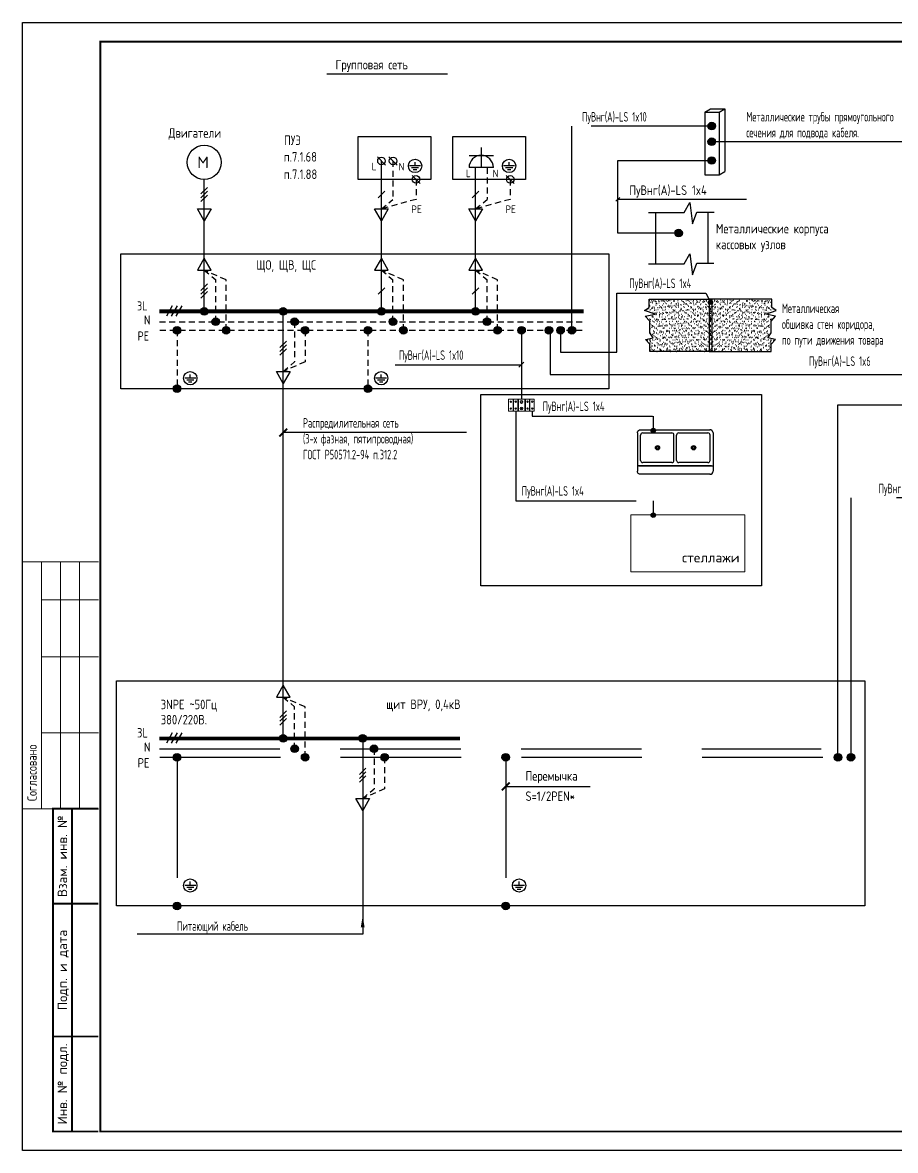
# Model space of a CAD drawing. Header units: metres. Extents: x -472 to 201, y -446 to -235.
# Drawn here: x 66.11 to 89.1, y -374.88 to -345.18 of the extents above; entities that cross this region are included whole.
import ezdxf
from ezdxf.enums import TextEntityAlignment as Align

# ---------------------------------------------------------------- set-up
doc = ezdxf.new("R2010")
doc.units = ezdxf.units.M
doc.header["$MEASUREMENT"] = 0
doc.linetypes.add('невидимая2', pattern=[4.7625, 3.175, -1.5875])
for name, color, linetype in [('04-ЭО_схема', 250, 'Continuous'), ('САНТЕХ', 5, 'Continuous'), ('ЭО-ЭМ', 7, 'Continuous'), ('ЭО_схема', 250, 'Continuous')]:
    doc.layers.add(name, color=color, linetype=linetype)
for name, color, linetype, lineweight in [('Лист', 7, 'Continuous', 0), ('Оборудование', 7, 'Continuous', 0), ('РАМКА', 7, 'Continuous', 0)]:
    doc.layers.add(name, color=color, linetype=linetype, lineweight=lineweight)
doc.styles.add('-ISOCPEUR-', font='isocpeur.ttf')
doc.styles.add('ADESK1', font='romans__.ttf')
doc.styles.get("Standard").update_dxf_attribs({"font": 'txt.shx'})
doc.styles.add('Times', font='CS_Gost2304.shx')

# ---------------------------------------------------------------- blocks, each defined once
blk = doc.blocks.new('A$C677164E8')
at = {"layer": 'ЭО_схема', "lineweight": 18}
for p, q in [((47, 128), (47, 0)), ((49, 128), (49, 0)), ((52, 128), (52, 0)), ((99, 128), (99, 0)), ((102, 128), (102, 0)), ((105, 128), (105, 0)), ((172, 128), (172, 0)), ((175, 127), (175, 0)), ((177, 128), (177, 0)), ((219, 128), (219, 0)), ((222, 128), (222, 0)), ((225, 128), (225, 0)), ((271, 128), (271, 0)), ((23, 100), (17, 96)), ((23, 28), (17, 23)), ((23, 100), (29, 105)), ((23, 28), (29, 32)), ((75, 101), (69, 96)), ((75, 28), (69, 23)), ((75, 101), (81, 105)), ((75, 28), (81, 33)), ((136, 98), (124, 88)), ((136, 29), (124, 19)), ((136, 98), (149, 107)), ((136, 29), (149, 38)), ((200, 101), (194, 96)), ((200, 28), (194, 23)), ((200, 101), (206, 105)), ((200, 28), (206, 33)), ((250, 101), (244, 96)), ((250, 28), (244, 23)), ((250, 101), (256, 105)), ((250, 28), (256, 33))]:
    blk.add_line(p, q, dxfattribs=at)
blk.add_lwpolyline([(0, 0), (271, 0), (271, 128), (0, 128)], close=True, dxfattribs=at)
for centre, radius in [((23, 100), 7.66), ((23, 28), 7.66), ((75, 101), 7.66), ((75, 28), 7.66), ((136, 98), 15.3), ((136, 29), 15.3), ((200, 101), 7.66), ((200, 28), 7.66), ((250, 101), 7.66), ((250, 28), 7.66)]:
    blk.add_circle(centre, radius, dxfattribs=at)

msp = doc.modelspace()

# ---------------------------------------------------------------- hatches: boundary and pattern name
at = {"layer": '04-ЭО_схема'}
h = msp.add_hatch(color=256, dxfattribs=at)
edge = h.paths.add_edge_path()
edge.add_arc((84.262, -347.903), 0.1, 0, 360)
h = msp.add_hatch(color=256, dxfattribs=at)
edge = h.paths.add_edge_path()
edge.add_arc((84.262, -348.317), 0.1, 0, 360)
h = msp.add_hatch(color=256, dxfattribs=at)
edge = h.paths.add_edge_path()
edge.add_arc((84.262, -348.81), 0.1, 0, 360)
h = msp.add_hatch(color=256, dxfattribs=at)
edge = h.paths.add_edge_path()
edge.add_arc((83.389, -350.72), 0.1, 0, 360)
at = {"layer": '04-ЭО_схема', "ltscale": 100}
h = msp.add_hatch(dxfattribs=at)
h.set_pattern_fill('AR-SAND', color=256, scale=0.0025, style=0)
h.set_pattern_definition([(37.5, (-399.49483, -427.19884), (-0.004000078, 0.12235331), [0, -0.09652, 0, -0.10795, 0, -0.1031875]), (7.5, (-399.49483, -427.19884), (0.11238082, 0.179206275), [0, -0.05207, 0, -0.086995, 0, -0.0333375]), (327.5, (-399.57293, -427.19884), (0.197748093, 0.000359296), [0, -0.03175, 0, -0.1143, 0, -0.149225]), (317.5, (-399.57293, -427.19884), (0.190889113, 0.05573233), [0, -0.015875, 0, -0.07493, 0, -0.085725])])
h.paths.add_polyline_path([(83.44, -352.465), (84.264, -352.465), (84.264, -352.681), (84.264, -352.757), (84.264, -352.856), (84.264, -352.917), (84.264, -353.043), (84.264, -353.351), (84.264, -353.469), (84.264, -353.539), (84.264, -353.65), (84.264, -353.84), (82.629, -353.84), (82.629, -353.65), (82.515, -353.52), (82.716, -353.48), (82.629, -353.351), (82.629, -353.043), (82.513, -352.913), (82.772, -352.856), (82.496, -352.757), (82.616, -352.681), (82.616, -352.465)])
at = {"layer": '04-ЭО_схема'}
h = msp.add_hatch(color=256, dxfattribs=at)
edge = h.paths.add_edge_path()
edge.add_arc((82.731, -352.505), 0.0163, 0, 360)
h = msp.add_hatch(color=256, dxfattribs=at)
edge = h.paths.add_edge_path()
edge.add_arc((82.934, -352.505), 0.0163, 0, 360)
h = msp.add_hatch(color=256, dxfattribs=at)
edge = h.paths.add_edge_path()
edge.add_arc((83.163, -352.505), 0.0163, 0, 360)
h = msp.add_hatch(color=256, dxfattribs=at)
edge = h.paths.add_edge_path()
edge.add_arc((83.373, -352.505), 0.0163, 0, 360)
h = msp.add_hatch(color=256, dxfattribs=at)
edge = h.paths.add_edge_path()
edge.add_arc((83.589, -352.505), 0.0163, 0, 360)
h = msp.add_hatch(color=256, dxfattribs=at)
edge = h.paths.add_edge_path()
edge.add_arc((83.779, -352.505), 0.0163, 0, 360)
h = msp.add_hatch(color=256, dxfattribs=at)
edge = h.paths.add_edge_path()
edge.add_arc((83.96, -352.505), 0.0163, 0, 360)
h = msp.add_hatch(color=256, dxfattribs=at)
edge = h.paths.add_edge_path()
edge.add_arc((84.12, -352.505), 0.0163, 0, 360)
h = msp.add_hatch(color=256, dxfattribs=at)
edge = h.paths.add_edge_path()
edge.add_arc((84.227, -352.543), 0.0574, 0, 360)
at = {"layer": '04-ЭО_схема', "ltscale": 100}
h = msp.add_hatch(dxfattribs=at)
h.set_pattern_fill('AR-SAND', color=256, scale=0.0025, style=0)
h.set_pattern_definition([(142.5, (567.95453, -427.19884), (0.004000078, 0.12235331), [0, -0.09652, 0, -0.10795, 0, -0.1031875]), (172.5, (567.95453, -427.19884), (-0.11238082, 0.179206275), [0, -0.05207, 0, -0.086995, 0, -0.0333375]), (212.5, (568.03264, -427.19884), (-0.197748093, 0.000359296), [0, -0.03175, 0, -0.1143, 0, -0.149225]), (222.5, (568.03264, -427.19884), (-0.190889113, 0.05573233), [0, -0.015875, 0, -0.07493, 0, -0.085725])])
h.paths.add_polyline_path([(85.02, -352.465), (84.196, -352.465), (84.196, -352.681), (84.196, -352.757), (84.196, -352.856), (84.196, -352.917), (84.196, -353.043), (84.196, -353.351), (84.196, -353.469), (84.196, -353.539), (84.196, -353.65), (84.196, -353.84), (85.83, -353.84), (85.83, -353.65), (85.945, -353.52), (85.744, -353.48), (85.83, -353.351), (85.83, -353.043), (85.947, -352.913), (85.688, -352.856), (85.964, -352.757), (85.843, -352.681), (85.843, -352.465)])
at = {"layer": '04-ЭО_схема'}
h = msp.add_hatch(color=256, dxfattribs=at)
edge = h.paths.add_edge_path()
edge.add_arc((84.227, -352.545), 0.0163, 0, 360)
h = msp.add_hatch(color=256, dxfattribs=at)
edge = h.paths.add_edge_path()
edge.add_arc((84.341, -352.505), 0.0163, 0, 360)
h = msp.add_hatch(color=256, dxfattribs=at)
edge = h.paths.add_edge_path()
edge.add_arc((84.544, -352.505), 0.0163, 0, 360)
h = msp.add_hatch(color=256, dxfattribs=at)
edge = h.paths.add_edge_path()
edge.add_arc((84.774, -352.505), 0.0163, 0, 360)
h = msp.add_hatch(color=256, dxfattribs=at)
edge = h.paths.add_edge_path()
edge.add_arc((84.983, -352.505), 0.0163, 0, 360)
h = msp.add_hatch(color=256, dxfattribs=at)
edge = h.paths.add_edge_path()
edge.add_arc((85.2, -352.505), 0.0163, 0, 360)
h = msp.add_hatch(color=256, dxfattribs=at)
edge = h.paths.add_edge_path()
edge.add_arc((85.39, -352.505), 0.0163, 0, 360)
h = msp.add_hatch(color=256, dxfattribs=at)
edge = h.paths.add_edge_path()
edge.add_arc((85.57, -352.505), 0.0163, 0, 360)
h = msp.add_hatch(color=256, dxfattribs=at)
edge = h.paths.add_edge_path()
edge.add_arc((85.731, -352.505), 0.0163, 0, 360)
h = msp.add_hatch(color=256, dxfattribs=at)
edge = h.paths.add_edge_path()
edge.add_arc((70.894, -352.783), 0.1, 0, 360)
h = msp.add_hatch(color=256, dxfattribs=at)
edge = h.paths.add_edge_path()
edge.add_arc((72.974, -352.783), 0.1, 0, 360)
h = msp.add_hatch(color=256, dxfattribs=at)
edge = h.paths.add_edge_path()
edge.add_arc((75.563, -352.783), 0.1, 0, 360)
h = msp.add_hatch(color=256, dxfattribs=at)
edge = h.paths.add_edge_path()
edge.add_arc((78.041, -352.783), 0.1, 0, 360)
h = msp.add_hatch(color=256, dxfattribs=at)
edge = h.paths.add_edge_path()
edge.add_arc((84.227, -352.777), 0.0163, 0, 360)
h = msp.add_hatch(color=256, dxfattribs=at)
edge = h.paths.add_edge_path()
edge.add_arc((71.196, -353.057), 0.1, 0, 360)
h = msp.add_hatch(color=256, dxfattribs=at)
edge = h.paths.add_edge_path()
edge.add_arc((73.276, -353.057), 0.1, 0, 360)
h = msp.add_hatch(color=256, dxfattribs=at)
edge = h.paths.add_edge_path()
edge.add_arc((75.865, -353.057), 0.1, 0, 360)
h = msp.add_hatch(color=256, dxfattribs=at)
edge = h.paths.add_edge_path()
edge.add_arc((78.343, -353.057), 0.1, 0, 360)
h = msp.add_hatch(color=256, dxfattribs=at)
edge = h.paths.add_edge_path()
edge.add_arc((84.227, -353.053), 0.0163, 0, 360)
h = msp.add_hatch(color=256, dxfattribs=at)
edge = h.paths.add_edge_path()
edge.add_arc((70.177, -353.28), 0.1, 0, 360)
h = msp.add_hatch(color=256, dxfattribs=at)
edge = h.paths.add_edge_path()
edge.add_arc((71.472, -353.28), 0.1, 0, 360)
h = msp.add_hatch(color=256, dxfattribs=at)
edge = h.paths.add_edge_path()
edge.add_arc((73.553, -353.28), 0.1, 0, 360)
h = msp.add_hatch(color=256, dxfattribs=at)
edge = h.paths.add_edge_path()
edge.add_arc((75.204, -353.28), 0.1, 0, 360)
h = msp.add_hatch(color=256, dxfattribs=at)
edge = h.paths.add_edge_path()
edge.add_arc((76.141, -353.28), 0.1, 0, 360)
h = msp.add_hatch(color=256, dxfattribs=at)
edge = h.paths.add_edge_path()
edge.add_arc((78.62, -353.28), 0.1, 0, 360)
h = msp.add_hatch(color=256, dxfattribs=at)
edge = h.paths.add_edge_path()
edge.add_arc((79.252, -353.28), 0.1, 0, 360)
h = msp.add_hatch(color=256, dxfattribs=at)
edge = h.paths.add_edge_path()
edge.add_arc((79.975, -353.28), 0.1, 0, 360)
h = msp.add_hatch(color=256, dxfattribs=at)
edge = h.paths.add_edge_path()
edge.add_arc((80.28, -353.28), 0.1, 0, 360)
h = msp.add_hatch(color=256, dxfattribs=at)
edge = h.paths.add_edge_path()
edge.add_arc((80.581, -353.28), 0.1, 0, 360)
h = msp.add_hatch(color=256, dxfattribs=at)
edge = h.paths.add_edge_path()
edge.add_arc((84.227, -353.306), 0.0163, 0, 360)
h = msp.add_hatch(color=256, dxfattribs=at)
edge = h.paths.add_edge_path()
edge.add_arc((84.227, -353.532), 0.0163, 0, 360)
h = msp.add_hatch(color=256, dxfattribs=at)
edge = h.paths.add_edge_path()
edge.add_arc((82.731, -353.808), 0.0163, 0, 360)
h = msp.add_hatch(color=256, dxfattribs=at)
edge = h.paths.add_edge_path()
edge.add_arc((82.934, -353.808), 0.0163, 0, 360)
h = msp.add_hatch(color=256, dxfattribs=at)
edge = h.paths.add_edge_path()
edge.add_arc((83.163, -353.808), 0.0163, 0, 360)
h = msp.add_hatch(color=256, dxfattribs=at)
edge = h.paths.add_edge_path()
edge.add_arc((83.373, -353.808), 0.0163, 0, 360)
h = msp.add_hatch(color=256, dxfattribs=at)
edge = h.paths.add_edge_path()
edge.add_arc((83.589, -353.808), 0.0163, 0, 360)
h = msp.add_hatch(color=256, dxfattribs=at)
edge = h.paths.add_edge_path()
edge.add_arc((83.779, -353.808), 0.0163, 0, 360)
h = msp.add_hatch(color=256, dxfattribs=at)
edge = h.paths.add_edge_path()
edge.add_arc((83.96, -353.808), 0.0163, 0, 360)
h = msp.add_hatch(color=256, dxfattribs=at)
edge = h.paths.add_edge_path()
edge.add_arc((84.12, -353.808), 0.0163, 0, 360)
h = msp.add_hatch(color=256, dxfattribs=at)
edge = h.paths.add_edge_path()
edge.add_arc((84.227, -353.781), 0.0163, 0, 360)
h = msp.add_hatch(color=256, dxfattribs=at)
edge = h.paths.add_edge_path()
edge.add_arc((84.341, -353.808), 0.0163, 0, 360)
h = msp.add_hatch(color=256, dxfattribs=at)
edge = h.paths.add_edge_path()
edge.add_arc((84.544, -353.808), 0.0163, 0, 360)
h = msp.add_hatch(color=256, dxfattribs=at)
edge = h.paths.add_edge_path()
edge.add_arc((84.774, -353.808), 0.0163, 0, 360)
h = msp.add_hatch(color=256, dxfattribs=at)
edge = h.paths.add_edge_path()
edge.add_arc((84.983, -353.808), 0.0163, 0, 360)
h = msp.add_hatch(color=256, dxfattribs=at)
edge = h.paths.add_edge_path()
edge.add_arc((85.2, -353.808), 0.0163, 0, 360)
h = msp.add_hatch(color=256, dxfattribs=at)
edge = h.paths.add_edge_path()
edge.add_arc((85.39, -353.808), 0.0163, 0, 360)
h = msp.add_hatch(color=256, dxfattribs=at)
edge = h.paths.add_edge_path()
edge.add_arc((85.57, -353.808), 0.0163, 0, 360)
h = msp.add_hatch(color=256, dxfattribs=at)
edge = h.paths.add_edge_path()
edge.add_arc((85.731, -353.808), 0.0163, 0, 360)
h = msp.add_hatch(color=256, dxfattribs=at)
edge = h.paths.add_edge_path()
edge.add_arc((70.177, -354.82), 0.1, 0, 360)
h = msp.add_hatch(color=256, dxfattribs=at)
edge = h.paths.add_edge_path()
edge.add_arc((75.204, -354.82), 0.1, 0, 360)
h = msp.add_hatch(color=7, dxfattribs=at)
edge = h.paths.add_edge_path()
edge.add_arc((82.724, -355.92), 0.0574, 0, 360)
h = msp.add_hatch(color=7, dxfattribs=at)
edge = h.paths.add_edge_path()
edge.add_arc((82.724, -355.922), 0.0163, 0, 360)
h = msp.add_hatch(color=7, dxfattribs=at)
edge = h.paths.add_edge_path()
edge.add_arc((82.724, -358.149), 0.0574, 0, 360)
h = msp.add_hatch(color=7, dxfattribs=at)
edge = h.paths.add_edge_path()
edge.add_arc((82.724, -358.151), 0.0163, 0, 360)
h = msp.add_hatch(color=256, dxfattribs=at)
edge = h.paths.add_edge_path()
edge.add_arc((72.974, -364.028), 0.1, 0, 360)
h = msp.add_hatch(color=256, dxfattribs=at)
edge = h.paths.add_edge_path()
edge.add_arc((75.068, -364.028), 0.1, 0, 360)
h = msp.add_hatch(color=256, dxfattribs=at)
edge = h.paths.add_edge_path()
edge.add_arc((73.276, -364.302), 0.1, 0, 360)
h = msp.add_hatch(color=256, dxfattribs=at)
edge = h.paths.add_edge_path()
edge.add_arc((75.37, -364.302), 0.1, 0, 360)
h = msp.add_hatch(color=256, dxfattribs=at)
edge = h.paths.add_edge_path()
edge.add_arc((70.177, -364.525), 0.1, 0, 360)
h = msp.add_hatch(color=256, dxfattribs=at)
edge = h.paths.add_edge_path()
edge.add_arc((73.553, -364.525), 0.1, 0, 360)
h = msp.add_hatch(color=256, dxfattribs=at)
edge = h.paths.add_edge_path()
edge.add_arc((75.646, -364.525), 0.1, 0, 360)
h = msp.add_hatch(color=256, dxfattribs=at)
edge = h.paths.add_edge_path()
edge.add_arc((78.837, -364.525), 0.1, 0, 360)
h = msp.add_hatch(color=256, dxfattribs=at)
edge = h.paths.add_edge_path()
edge.add_arc((87.589, -364.525), 0.1, 0, 360)
h = msp.add_hatch(color=256, dxfattribs=at)
edge = h.paths.add_edge_path()
edge.add_arc((87.589, -364.525), 0.1, 0, 360)
h = msp.add_hatch(color=256, dxfattribs=at)
edge = h.paths.add_edge_path()
edge.add_arc((87.93, -364.525), 0.1, 0, 360)
h = msp.add_hatch(color=256, dxfattribs=at)
edge = h.paths.add_edge_path()
edge.add_arc((70.177, -368.439), 0.1, 0, 360)
h = msp.add_hatch(color=256, dxfattribs=at)
edge = h.paths.add_edge_path()
edge.add_arc((78.837, -368.439), 0.1, 0, 360)

# ---------------------------------------------------------------- linework, layer by layer
msp.add_lwpolyline([(66.108, -374.878), (66.108, -345.178), (108.108, -345.178), (108.108, -374.878), (66.108, -374.878)])
at = {"const_width": 0.05}
for points in [[(107.658, -374.378), (68.158, -374.378), (68.158, -345.678), (107.658, -345.678), (107.658, -374.378)], [(68.108, -374.378), (66.908, -374.378), (66.908, -365.878), (68.108, -365.878)], [(67.408, -365.878), (67.408, -374.378)], [(66.908, -368.378), (68.108, -368.378)], [(66.908, -371.878), (68.108, -371.878)]]:
    msp.add_lwpolyline(points, dxfattribs=at)
at = {"layer": '04-ЭО_схема'}
for p, q in [((74.126, -346.529, 218.81), (77.303, -346.529, 218.81)), ((84.61, -347.453), (84.61, -349.1)), ((84.08, -347.539), (84.08, -349.187)), ((84.457, -347.539), (84.457, -349.187)), ((77.87, -348.674, 218.81), (78.511, -348.674, 218.81)), ((78.19, -348.467, 218.81), (78.19, -348.994, 218.81)), ((75.456, -348.717, 218.81), (75.67, -348.931, 218.81)), ((75.563, -352.783, 218.81), (75.563, -348.822, 218.81)), ((75.761, -348.717, 218.81), (75.974, -348.931, 218.81)), ((76.593, -348.954, 218.81), (76.302, -348.954, 218.81)), ((76.447, -348.954, 218.81), (76.447, -348.852, 218.81)), ((79.071, -348.954, 218.81), (78.78, -348.954, 218.81)), ((78.925, -348.954, 218.81), (78.925, -348.852, 218.81)), ((76.542, -349.006, 218.81), (76.352, -349.006, 218.81)), ((76.369, -349.203, 218.81), (76.583, -349.417, 218.81)), ((76.492, -349.058, 218.81), (76.402, -349.058, 218.81)), ((78.51, -348.994, 218.81), (77.87, -348.994, 218.81)), ((78.041, -352.783, 218.81), (78.041, -349.001, 218.81)), ((79.021, -349.006, 218.81), (78.83, -349.006, 218.81)), ((78.847, -349.203, 218.81), (79.061, -349.417, 218.81)), ((78.971, -349.058, 218.81), (78.88, -349.058, 218.81)), ((70.809, -349.688, 218.81), (70.979, -349.517, 218.81)), ((70.894, -352.783, 218.81), (70.894, -349.307, 218.81)), ((70.809, -349.789, 218.81), (70.979, -349.619, 218.81)), ((70.809, -349.891, 218.81), (70.979, -349.72, 218.81)), ((75.478, -349.789, 218.81), (75.648, -349.619, 218.81)), ((77.956, -349.789, 218.81), (78.127, -349.619, 218.81)), ((82.781, -350.182), (82.781, -351.528)), ((70.809, -352.229, 218.81), (70.979, -352.058, 218.81)), ((70.809, -352.33, 218.81), (70.979, -352.159, 218.81)), ((75.478, -352.33, 218.81), (75.648, -352.159, 218.81)), ((77.956, -352.33, 218.81), (78.127, -352.159, 218.81)), ((70.809, -352.431, 218.81), (70.979, -352.26, 218.81)), ((70.053, -352.637, 218.81), (69.897, -352.906, 218.81)), ((70.179, -352.637, 218.81), (70.024, -352.906, 218.81)), ((70.305, -352.637, 218.81), (70.15, -352.906, 218.81)), ((72.974, -364.028, 218.81), (72.974, -352.783, 218.81)), ((72.889, -353.735, 218.81), (73.06, -353.564, 218.81)), ((72.889, -353.836, 218.81), (73.06, -353.665, 218.81)), ((72.889, -353.937, 218.81), (73.06, -353.766, 218.81)), ((70.672, -354.544, 218.81), (70.381, -354.544, 218.81)), ((70.622, -354.597, 218.81), (70.432, -354.597, 218.81)), ((70.527, -354.544, 218.81), (70.527, -354.443, 218.81)), ((75.699, -354.544, 218.81), (75.408, -354.544, 218.81)), ((75.649, -354.597, 218.81), (75.458, -354.597, 218.81)), ((75.554, -354.544, 218.81), (75.554, -354.443, 218.81)), ((70.572, -354.649, 218.81), (70.482, -354.649, 218.81)), ((75.599, -354.649, 218.81), (75.509, -354.649, 218.81)), ((77.8, -355.975, 218.81), (72.974, -355.975, 218.81)), ((72.889, -363.473, 218.81), (73.06, -363.303, 218.81)), ((72.889, -363.574, 218.81), (73.06, -363.404, 218.81)), ((72.889, -363.676, 218.81), (73.06, -363.505, 218.81)), ((70.053, -363.882, 218.81), (69.897, -364.151, 218.81)), ((70.179, -363.882, 218.81), (70.024, -364.151, 218.81)), ((70.305, -363.882, 218.81), (70.15, -364.151, 218.81)), ((75.068, -364.028, 218.81), (75.068, -369.179, 218.81)), ((74.982, -364.979, 218.81), (75.153, -364.809, 218.81)), ((74.982, -365.08, 218.81), (75.153, -364.91, 218.81)), ((74.982, -365.182, 218.81), (75.153, -365.011, 218.81)), ((78.837, -365.295, 218.81), (81.058, -365.295, 218.81)), ((70.672, -367.902, 218.81), (70.381, -367.902, 218.81)), ((70.622, -367.954, 218.81), (70.432, -367.954, 218.81)), ((70.527, -367.902, 218.81), (70.527, -367.8, 218.81)), ((79.332, -367.902, 218.81), (79.042, -367.902, 218.81)), ((79.282, -367.954, 218.81), (79.092, -367.954, 218.81)), ((79.187, -367.902, 218.81), (79.187, -367.8, 218.81)), ((70.572, -368.006, 218.81), (70.482, -368.006, 218.81)), ((79.232, -368.006, 218.81), (79.142, -368.006, 218.81)), ((75.068, -369.179, 218.81), (69.128, -369.179, 218.81))]:
    msp.add_line(p, q, dxfattribs=at)
at = {"layer": '04-ЭО_схема', "linetype": 'Continuous', "ltscale": 15}
for p, q in [((84.08, -347.539), (84.234, -347.453)), ((84.234, -347.453), (84.61, -347.453)), ((84.457, -347.539), (84.61, -347.453)), ((84.08, -347.539), (84.457, -347.539)), ((84.08, -349.187), (84.457, -349.187)), ((84.457, -349.187), (84.61, -349.1))]:
    msp.add_line(p, q, dxfattribs=at)
at = {"layer": '04-ЭО_схема', "color": 7, "linetype": 'ByBlock'}
for p, q in [((80.581, -353.28, 218.81), (80.581, -347.903, 218.81)), ((99.043, -348.317, -218.81), (84.289, -348.317, -218.81)), ((87.589, -364.525, 218.81), (87.589, -355.241, 218.81)), ((87.589, -355.241, 218.81), (98.443, -355.241, 218.81)), ((87.93, -357.691, -226.475), (87.93, -364.536, -226.475))]:
    msp.add_line(p, q, dxfattribs=at)
at = {"layer": '04-ЭО_схема', "linetype": 'невидимая2'}
for p, q in [((84.262, -347.903), (80.581, -347.903)), ((81.79, -348.809, -257.65), (84.259, -348.809, -257.65)), ((81.79, -350.72, -257.65), (81.79, -348.809, -257.65)), ((83.378, -350.72, -437.62), (81.79, -350.72, -437.62)), ((92.307, -357.691, -226.475), (87.93, -357.691, -226.475)), ((69.715, -364.302, 218.81), (87.15, -364.302, 218.81)), ((69.725, -364.525, 218.81), (88.132, -364.525, 218.81)), ((70.177, -364.525, 218.81), (70.177, -368.439, 218.81)), ((78.837, -364.525, 218.81), (78.837, -368.439, 218.81))]:
    msp.add_line(p, q, dxfattribs=at)
at = {"layer": '04-ЭО_схема', "linetype": 'невидимая2', "ltscale": 0.05}
for p, q in [((75.865, -348.822, 218.81), (75.865, -349.833, 218.81)), ((78.343, -349.001, 218.81), (78.343, -349.833, 218.81)), ((76.476, -349.307, 218.81), (76.476, -349.833, 218.81)), ((78.954, -349.307, 218.81), (78.954, -349.833, 218.81)), ((76.476, -349.833, 218.81), (75.563, -350.087, 218.81)), ((75.563, -350.087, 218.81), (75.865, -349.833, 218.81)), ((78.954, -349.833, 218.81), (78.041, -350.087, 218.81)), ((78.041, -350.087, 218.81), (78.343, -349.833, 218.81)), ((70.894, -351.696, 218.81), (71.196, -351.951, 218.81)), ((71.472, -351.951, 218.81), (70.894, -351.696, 218.81)), ((75.563, -351.696, 218.81), (75.865, -351.951, 218.81)), ((76.141, -351.951, 218.81), (75.563, -351.696, 218.81)), ((78.62, -351.951, 218.81), (78.041, -351.696, 218.81)), ((78.041, -351.696, 218.81), (78.343, -351.951, 218.81)), ((71.196, -353.057, 218.81), (71.196, -351.951, 218.81)), ((71.472, -353.28, 218.81), (71.472, -351.951, 218.81)), ((75.865, -353.057, 218.81), (75.865, -351.951, 218.81)), ((76.141, -353.28, 218.81), (76.141, -351.951, 218.81)), ((78.343, -353.057, 218.81), (78.343, -351.951, 218.81)), ((78.62, -353.28, 218.81), (78.62, -351.951, 218.81)), ((69.715, -353.057, 218.81), (74.744, -353.057, 218.81)), ((73.276, -353.057, 218.81), (73.276, -354.112, 218.81)), ((74.744, -353.057, 218.81), (80.89, -353.057, 218.81)), ((69.725, -353.28, 218.81), (74.744, -353.28, 218.81)), ((70.177, -353.28, 218.81), (70.177, -354.82, 218.81)), ((73.553, -353.28, 218.81), (73.553, -354.112, 218.81)), ((74.744, -353.28, 218.81), (80.88, -353.28, 218.81)), ((75.204, -353.28, 218.81), (75.204, -354.82, 218.81)), ((73.553, -354.112, 218.81), (72.974, -354.367, 218.81)), ((72.974, -354.367, 218.81), (73.276, -354.112, 218.81)), ((73.553, -363.196, 218.81), (72.974, -362.941, 218.81)), ((72.974, -362.941, 218.81), (73.276, -363.195, 218.81)), ((73.276, -364.302, 218.81), (73.276, -363.195, 218.81)), ((73.553, -364.525, 218.81), (73.553, -363.196, 218.81)), ((75.37, -364.302, 218.81), (75.37, -365.357, 218.81)), ((75.646, -364.525, 218.81), (75.646, -365.357, 218.81)), ((75.646, -365.357, 218.81), (75.068, -365.611, 218.81)), ((75.068, -365.611, 218.81), (75.37, -365.357, 218.81))]:
    msp.add_line(p, q, dxfattribs=at)
at = {"layer": '04-ЭО_схема', "color": 0}
for p, q in [((83.537, -350.182), (83.69, -349.919, -437.62)), ((83.69, -349.919, -437.62), (83.759, -350.474, -437.62)), ((82.594, -350.182), (83.537, -350.182)), ((83.759, -350.474, -437.62), (83.87, -350.169, -437.62)), ((83.87, -350.169, -437.62), (84.323, -350.169, -437.62)), ((84.156, -350.169, -437.62), (84.156, -351.515, -437.62)), ((83.537, -351.528), (83.69, -351.266, -437.62)), ((83.69, -351.266, -437.62), (83.759, -351.82, -437.62)), ((82.594, -351.528), (83.537, -351.528)), ((83.759, -351.82, -437.62), (83.87, -351.515, -437.62)), ((83.87, -351.515, -437.62), (84.322, -351.515, -437.62))]:
    msp.add_line(p, q, dxfattribs=at)
at = {"layer": '04-ЭО_схема', "color": 7, "linetype": 'невидимая2', "elevation": 218.81}
for points in [[(74.948, -348.178), (76.863, -348.178), (76.863, -349.307), (74.948, -349.307)], [(77.445, -348.178), (79.36, -348.178), (79.36, -349.307), (77.445, -349.307)]]:
    msp.add_lwpolyline(points, close=True, dxfattribs=at)
at = {"layer": '04-ЭО_схема', "elevation": 218.81}
for points in [[(70.894, -350.399), (70.714, -350.087), (71.074, -350.087)], [(75.563, -350.399), (75.383, -350.087), (75.743, -350.087)], [(78.041, -350.399), (77.862, -350.087), (78.221, -350.087)], [(70.894, -351.385), (70.714, -351.696), (71.074, -351.696)], [(75.563, -351.385), (75.383, -351.696), (75.743, -351.696)], [(78.041, -351.385), (77.862, -351.696), (78.221, -351.696)], [(72.974, -354.678), (72.794, -354.367), (73.154, -354.367)], [(72.974, -362.629), (72.794, -362.941), (73.154, -362.941)], [(75.068, -365.923), (74.888, -365.611), (75.248, -365.611)]]:
    msp.add_lwpolyline(points, close=True, dxfattribs=at)
at = {"layer": '04-ЭО_схема', "color": 7, "linetype": 'ByBlock', "elevation": 218.81}
for points in [[(74.374, -354.82), (68.699, -354.82), (68.699, -351.268), (74.374, -351.268), (81.549, -351.268), (81.549, -354.82)], [(68.585, -362.513), (88.294, -362.513), (88.294, -368.439), (68.585, -368.439)]]:
    msp.add_lwpolyline(points, close=True, dxfattribs=at)
msp.add_lwpolyline([(80.01, -353.28), (80.01, -354.446), (90.476, -354.446), (90.476, -351.618)], dxfattribs=at)
at = {"layer": '04-ЭО_схема', "linetype": 'невидимая2', "elevation": 218.81}
for points in [[(80.28, -353.28), (80.28, -353.859), (81.767, -353.859), (81.767, -352.301), (84.108, -352.301), (84.227, -352.543)], [(79.251, -353.28), (79.251, -355.094)], [(79.101, -355.413), (79.101, -357.769), (82.724, -357.769), (82.724, -358.149)]]:
    msp.add_lwpolyline(points, dxfattribs=at)
at = {"layer": '04-ЭО_схема', "ltscale": 100}
for points in [[(83.44, -352.465), (84.264, -352.465), (84.264, -352.681), (84.264, -352.757), (84.264, -352.856), (84.264, -352.917), (84.264, -353.043), (84.264, -353.351), (84.264, -353.469), (84.264, -353.539), (84.264, -353.65), (84.264, -353.84), (82.629, -353.84), (82.629, -353.65), (82.515, -353.52), (82.716, -353.48), (82.629, -353.351), (82.629, -353.043), (82.513, -352.913), (82.772, -352.856), (82.496, -352.757), (82.616, -352.681), (82.616, -352.465)], [(85.02, -352.465), (84.196, -352.465), (84.196, -352.681), (84.196, -352.757), (84.196, -352.856), (84.196, -352.917), (84.196, -353.043), (84.196, -353.351), (84.196, -353.469), (84.196, -353.539), (84.196, -353.65), (84.196, -353.84), (85.83, -353.84), (85.83, -353.65), (85.945, -353.52), (85.744, -353.48), (85.83, -353.351), (85.83, -353.043), (85.947, -352.913), (85.688, -352.856), (85.964, -352.757), (85.843, -352.681), (85.843, -352.465)]]:
    msp.add_lwpolyline(points, close=True, dxfattribs=at)
at = {"layer": '04-ЭО_схема', "elevation": 218.81}
for points, const_width in [([(69.714, -352.783), (74.744, -352.783)], 0.1), ([(74.744, -352.783), (80.89, -352.783)], 0.1), ([(72.872, -356.077), (73.077, -355.873)], 0.05), ([(69.714, -364.028), (77.634, -364.028)], 0.1), ([(78.735, -365.397), (78.939, -365.192)], 0.05)]:
    msp.add_lwpolyline(points, dxfattribs=dict(at, const_width=const_width))
at = {"layer": '04-ЭО_схема', "color": 7, "linetype": 'ByBlock'}
msp.add_lwpolyline([(78.177, -354.974), (85.572, -354.974), (85.572, -360.012), (78.177, -360.012)], close=True, dxfattribs=at)
at = {"layer": '04-ЭО_схема', "color": 7, "linetype": 'невидимая2', "elevation": 218.81}
msp.add_lwpolyline([(79.531, -355.413), (79.531, -355.54), (82.724, -355.54), (82.724, -355.92)], dxfattribs=at)
at = {"layer": '04-ЭО_схема'}
for centre, radius in [((84.262, -347.903), 0.1), ((84.262, -348.317), 0.1), ((70.894, -348.858, 218.81), 0.449), ((75.563, -348.822, 218.81), 0.1), ((75.868, -348.822, 218.81), 0.1), ((76.447, -348.954, 218.81), 0.175), ((78.925, -348.954, 218.81), 0.175), ((84.262, -348.81), 0.1), ((76.476, -349.307, 218.81), 0.1), ((78.954, -349.307, 218.81), 0.1), ((83.389, -350.72, -437.62), 0.1), ((84.227, -352.543), 0.0574), ((70.894, -352.783, 218.81), 0.1), ((72.974, -352.783, 218.81), 0.1), ((75.563, -352.783, 218.81), 0.1), ((78.041, -352.783, 218.81), 0.1), ((71.196, -353.057, 218.81), 0.1), ((73.276, -353.057, 218.81), 0.1), ((75.865, -353.057, 218.81), 0.1), ((78.343, -353.057, 218.81), 0.1), ((70.177, -353.28, 218.81), 0.1), ((71.472, -353.28, 218.81), 0.1), ((73.553, -353.28, 218.81), 0.1), ((75.204, -353.28, 218.81), 0.1), ((76.141, -353.28, 218.81), 0.1), ((78.62, -353.28, 218.81), 0.1), ((79.252, -353.28, 218.81), 0.1), ((79.975, -353.28, 218.81), 0.1), ((80.28, -353.28, 218.81), 0.1), ((80.581, -353.28, 218.81), 0.1), ((70.527, -354.544, 218.81), 0.175), ((75.554, -354.544, 218.81), 0.175), ((70.177, -354.82, 218.81), 0.1), ((75.204, -354.82, 218.81), 0.1), ((72.974, -364.028, 218.81), 0.1), ((75.068, -364.028, 218.81), 0.1), ((73.276, -364.302, 218.81), 0.1), ((75.37, -364.302, 218.81), 0.1), ((70.177, -364.525, 218.81), 0.1), ((73.553, -364.525, 218.81), 0.1), ((75.646, -364.525, 218.81), 0.1), ((78.837, -364.525, 218.81), 0.1), ((87.589, -364.525, 218.81), 0.1), ((87.589, -364.525, 218.81), 0.1), ((87.93, -364.525, 218.81), 0.1), ((70.527, -367.902, 218.81), 0.175), ((79.187, -367.902, 218.81), 0.175), ((70.177, -368.439, 218.81), 0.1), ((78.837, -368.439, 218.81), 0.1)]:
    msp.add_circle(centre, radius, dxfattribs=at)
at = {"layer": '04-ЭО_схема', "color": 7}
for centre in [(82.724, -355.92), (82.724, -358.149)]:
    msp.add_circle(centre, 0.0574, dxfattribs=at)
at = {"layer": '04-ЭО_схема'}
msp.add_arc((78.19, -348.994, 218.81), 0.32, 0.0295, 179.9705, dxfattribs=at)
msp.add_solid([(75.018, -368.999, 218.81), (75.118, -368.999, 218.81), (75.068, -368.699, 218.81)], dxfattribs=at)
at = {"layer": 'Лист', "color": 0, "lineweight": 18}
for points in [[(68.108, -365.878), (66.108, -365.878), (66.108, -363.878), (66.108, -361.878), (66.108, -360.378), (66.108, -359.378), (68.108, -359.378)], [(66.608, -365.878), (66.608, -359.378)], [(67.108, -365.878), (67.108, -359.378)], [(67.608, -365.878), (67.608, -359.378)], [(66.608, -360.378), (68.108, -360.378)], [(66.608, -361.878), (68.108, -361.878)], [(66.608, -363.878), (68.108, -363.878)]]:
    msp.add_lwpolyline(points, dxfattribs=at)
at = {"layer": 'Оборудование', "color": 7}
msp.add_lwpolyline([(82.132, -359.643), (85.132, -359.643), (85.132, -358.143), (82.132, -358.143), (82.132, -359.643)], dxfattribs=at)
at = {"layer": 'РАМКА', "color": 7, "linetype": 'Continuous', "lineweight": 25}
msp.add_line((66.912, -365.878), (68.112, -365.878), dxfattribs=at)
at = {"layer": 'САНТЕХ', "color": 7, "ltscale": 10}
for p, q in [((82.304, -355.983, 26.257), (82.304, -356.989, 26.257)), ((82.388, -355.899, 26.257), (84.22, -355.899, 26.257)), ((82.388, -356.709, 26.257), (82.388, -356.039, 26.257)), ((82.444, -355.983, 26.257), (83.212, -355.983, 26.257)), ((83.268, -356.709, 26.257), (83.268, -356.039, 26.257)), ((83.268, -356.709, 26.257), (83.268, -356.039, 26.257)), ((83.338, -356.709, 26.257), (83.338, -356.039, 26.257)), ((83.394, -355.983, 26.257), (84.162, -355.983, 26.257)), ((84.218, -356.709, 26.257), (84.218, -356.039, 26.257)), ((84.218, -356.709, 26.257), (84.218, -356.039, 26.257)), ((84.298, -355.983, 26.257), (84.298, -356.989, 26.257)), ((84.26, -356.849, 26.257), (82.304, -356.849, 26.257)), ((82.342, -356.849, 26.257), (84.298, -356.849, 26.257)), ((83.212, -356.765, 26.257), (82.444, -356.765, 26.257)), ((84.26, -356.849, 26.257), (83.254, -356.849, 26.257)), ((84.162, -356.765, 26.257), (83.394, -356.765, 26.257)), ((84.218, -357.073, 26.257), (82.388, -357.073, 26.257))]:
    msp.add_line(p, q, dxfattribs=at)
at = {"layer": 'САНТЕХ', "color": 7, "ltscale": 10, "elevation": 26.257}
for points in [[(82.388, -356.709), (82.388, -356.039)], [(82.444, -355.983), (83.212, -355.983)], [(83.338, -355.899), (84.22, -355.899)], [(83.338, -356.709), (83.338, -356.039)], [(83.394, -355.983), (84.162, -355.983)], [(83.212, -356.765), (82.444, -356.765)], [(84.162, -356.765), (83.394, -356.765)], [(84.218, -357.073), (83.338, -357.073)]]:
    msp.add_lwpolyline(points, dxfattribs=at)
at = {"layer": 'САНТЕХ', "color": 7, "ltscale": 10}
for centre, radius in [((82.835, -356.374, 26.257), 0.0559), ((82.835, -356.374, 26.257), 0.0279), ((83.785, -356.374, 26.257), 0.0559), ((83.785, -356.374, 26.257), 0.0279)]:
    msp.add_circle(centre, radius, dxfattribs=at)
for centre, start, end in [((82.444, -356.039, 26.257), 90, 180), ((83.212, -356.039, 26.257), 0, 90), ((83.394, -356.039, 26.257), 90, 180), ((84.162, -356.039, 26.257), 0, 90), ((82.444, -356.709, 26.257), 180, 270), ((83.212, -356.709, 26.257), 270, 0), ((83.394, -356.709, 26.257), 180, 270), ((84.162, -356.709, 26.257), 270, 0)]:
    msp.add_arc(centre, 0.0559, start, end, dxfattribs=at)
at = {"layer": 'САНТЕХ', "color": 7, "ltscale": 10, "extrusion": (0, 0, -1)}
for centre, major_axis, start_param, end_param in [((82.388, -355.983, 26.257), (0.0593, 0.0593), 3.926991, 4.144725), ((82.388, -355.983, 26.257), (-0.0593, 0.0593), 5.715521, 7.068583), ((82.388, -356.989, 26.257), (0.0593, 0.0593), 2.356194, 3.926991)]:
    msp.add_ellipse(centre, major_axis=major_axis, ratio=1, start_param=start_param, end_param=end_param, dxfattribs=at)
at = {"layer": 'САНТЕХ', "color": 7, "ltscale": 10}
for centre, major_axis, start_param, end_param in [((82.444, -356.039, 26.257), (0.0395, 0.0395), 0.785398, 2.356194), ((82.444, -356.039, 26.257), (0.0395, 0.0395), 0.785398, 2.356194), ((83.212, -356.039, 26.257), (-0.0395, 0.0395), 3.926991, 5.497787), ((83.212, -356.039, 26.257), (-0.0395, 0.0395), 3.926991, 5.497787), ((83.394, -356.039, 26.257), (0.0395, 0.0395), 0.785398, 2.356194), ((83.394, -356.039, 26.257), (0.0395, 0.0395), 0.785398, 2.356194), ((84.162, -356.039, 26.257), (-0.0395, 0.0395), 3.926991, 5.497787), ((84.162, -356.039, 26.257), (-0.0395, 0.0395), 3.926991, 5.497787), ((84.214, -355.983, 26.257), (0.0593, 0.0593), 5.715521, 7.068583), ((84.214, -355.983, 26.257), (0.0593, 0.0593), 5.497787, 5.715521), ((82.835, -356.374, 26.257), (-0.0558, 0.0038), 3.994278, 10.277463), ((82.835, -356.374, 26.257), (-0.0558, 0.0038), 3.994278, 10.277463), ((82.835, -356.374, 26.257), (-0.0198, 0.0198), 4.712389, 10.995574), ((82.835, -356.374, 26.257), (-0.0198, 0.0198), 4.712389, 10.995574), ((83.785, -356.374, 26.257), (-0.0558, 0.0038), 3.994278, 10.277463), ((83.785, -356.374, 26.257), (-0.0558, 0.0038), 3.994278, 10.277463), ((83.785, -356.374, 26.257), (-0.0198, 0.0198), -1.570796, 4.712389), ((83.785, -356.374, 26.257), (-0.0198, 0.0198), -1.570796, 4.712389), ((82.444, -356.709, 26.257), (-0.0395, 0.0395), 0.785398, 2.356194), ((82.444, -356.709, 26.257), (-0.0395, 0.0395), 0.785398, 2.356194), ((83.212, -356.709, 26.257), (0.0395, 0.0395), 3.926991, 5.497787), ((83.212, -356.709, 26.257), (0.0395, 0.0395), 3.926991, 5.497787), ((83.394, -356.709, 26.257), (-0.0395, 0.0395), 0.785398, 2.356194), ((83.394, -356.709, 26.257), (-0.0395, 0.0395), 0.785398, 2.356194), ((84.162, -356.709, 26.257), (0.0395, 0.0395), 3.926991, 5.497787), ((84.162, -356.709, 26.257), (0.0395, 0.0395), 3.926991, 5.497787), ((84.214, -356.989, 26.257), (0.0593, 0.0593), 3.926991, 5.497787)]:
    msp.add_ellipse(centre, major_axis=major_axis, ratio=1, start_param=start_param, end_param=end_param, dxfattribs=at)
at = {"layer": 'ЭО-ЭМ'}
for p, q in [((81.846, -349.784, -257.65), (81.734, -349.885, -257.65)), ((85.178, -349.835), (81.79, -349.835, -257.65)), ((75.923, -354.193), (79.251, -354.193)), ((79.317, -354.121, 218.81), (79.185, -354.252, 218.81))]:
    msp.add_line(p, q, dxfattribs=at)

# ---------------------------------------------------------------- block references
at = {"layer": '04-ЭО_схема', "xscale": 0.0025, "yscale": 0.0025, "zscale": 0.0025}
msp.add_blockref('A$C677164E8', (78.912, -355.413, 218.81), dxfattribs=at)

# ---------------------------------------------------------------- texts
at = {"style": '-ISOCPEUR-'}
for s, p in [('Взам. инв. №', (67.158, -367.128)), ('Подп. и дата', (67.158, -370.128)), ('Инв. № подл.', (67.158, -373.128))]:
    msp.add_text(s, height=0.25, rotation=90, dxfattribs=at).set_placement(p, align=Align.MIDDLE_CENTER)
at = {"layer": '04-ЭО_схема'}
for s, height, style, p in [('Групповая сеть', 0.25, 'Times', (74.354, -346.411, 218.81)), ('Двигатели', 0.25, 'Times', (69.954, -348.211, 218.81)), ('ПУЭ', 0.25, 'Times', (72.995, -348.402, 218.81)), ('п.7.1.68', 0.25, 'Times', (72.99, -348.839, 218.81)), ('М', 0.3, 'ADESK1', (70.71, -349.008, 218.81)), ('п.7.1.88', 0.25, 'Times', (72.99, -349.297, 218.81)), ('ПуВнг(А)-LS 1x4', 0.25, 'Times', (82.093, -349.717, 445.285)), ('3NPE ~50Гц ', 0.25, 'Times', (69.749, -363.259, 218.81)), ('щит ВРУ, 0,4кВ', 0.25, 'Times', (75.689, -363.254, 218.81)), ('380/220В.', 0.25, 'Times', (69.749, -363.659, 218.81)), ('3L', 0.25, 'Times', (69.123, -364.004, 218.81)), ('PE', 0.25, 'Times', (69.141, -364.797, 218.81)), ('Перемычка', 0.25, 'Times', (79.358, -365.14, 218.81)), ('S=1/2PEN*', 0.25, 'Times', (79.358, -365.674, 218.81))]:
    msp.add_text(s, height=height, dxfattribs=dict(at, style=style)).set_placement(p)
at = {"layer": '04-ЭО_схема', "style": 'Times', "width": 0.8}
for s, p in [('ПуВнг(А)-LS 1x10', (80.848, -347.785, 494.307)), ('ПуВнг(А)-LS 1x4', (82.093, -352.168, 445.285)), ('ПуВнг(А)-LS 1x10', (76.021, -354.06, 226.475)), ('ПуВнг(А)-LS 1x6', (86.824, -354.219)), ('ПуВнг(А)-LS 1x4', (79.806, -355.407, 445.285)), ('ПуВнг(А)-LS 1x4', (79.259, -357.636, 445.285)), ('ПуВнг(А)-LS 1x6', (88.658, -357.573))]:
    msp.add_text(s, height=0.25, dxfattribs=at).set_placement(p)
at = {"layer": '04-ЭО_схема', "linetype": 'Continuous', "style": 'ADESK1', "width": 0.85}
for s, p in [('L', (75.306, -349.069, 218.81)), ('N', (76.016, -349.075, 218.81)), ('L', (77.785, -349.249, 218.81)), ('N', (78.494, -349.254, 218.81)), ('PE', (76.351, -350.193, 218.81)), ('PE', (78.83, -350.193, 218.81))]:
    msp.add_text(s, height=0.2, dxfattribs=at).set_placement(p)
at = {"layer": '04-ЭО_схема', "linetype": 'Continuous', "style": 'Times'}
for s, p in [('3L', (69.123, -352.759, 218.81)), ('N', (69.308, -353.13, 218.81)), ('PE', (69.141, -353.552, 218.81)), ('N', (69.308, -364.375, 218.81))]:
    msp.add_text(s, height=0.24, dxfattribs=at).set_placement(p)
at = {"layer": '04-ЭО_схема', "char_height": 0.25, "attachment_point": 1, "style": 'Times'}
for s, insert, width in [('{\\W0.8;Металлические трубы прямоугольного сечения для подвода кабеля.}', (85.175, -347.533, -218.81), 4.0625), ('Металлические корпуса кассовых узлов', (84.372, -350.479, -218.81), 3.875), ('ЩО, ЩВ, ЩС', (72.267, -351.436, 218.81), 2.2114), ('{\\W0.8;Металлическая \\Pобшивка стен коридора, \\Pпо пути движения товара}', (86.112, -352.578), 11.08725), ('{\\W0.8;Распредилительная сеть \\P(3-х фазная, пятипроводная) \\PГОСТ Р50571.2-94 п.312.2}', (73.494, -355.595), 11.08725)]:
    msp.add_mtext(s, dxfattribs=dict(at, insert=insert, width=width))
at = {"layer": '04-ЭО_схема', "color": 7, "insert": (70.174, -368.844, 218.81), "char_height": 0.25, "width": 11.08725, "attachment_point": 1, "style": 'Times'}
msp.add_mtext('{\\W0.8;Питающий кабель}', dxfattribs=at)
at = {"layer": 'Оборудование', "color": 7, "insert": (84.994, -359.268), "char_height": 0.25, "width": 2.97333, "attachment_point": 6}
msp.add_mtext('стеллажи', dxfattribs=at)
at = {"layer": 'РАМКА', "color": 0, "lineweight": 18, "style": 'Times'}
msp.add_text('Согласовано', height=0.25, rotation=90, dxfattribs=at).set_placement((66.358, -365.678), align=Align.MIDDLE_LEFT)

doc.saveas('drawing.dxf')
